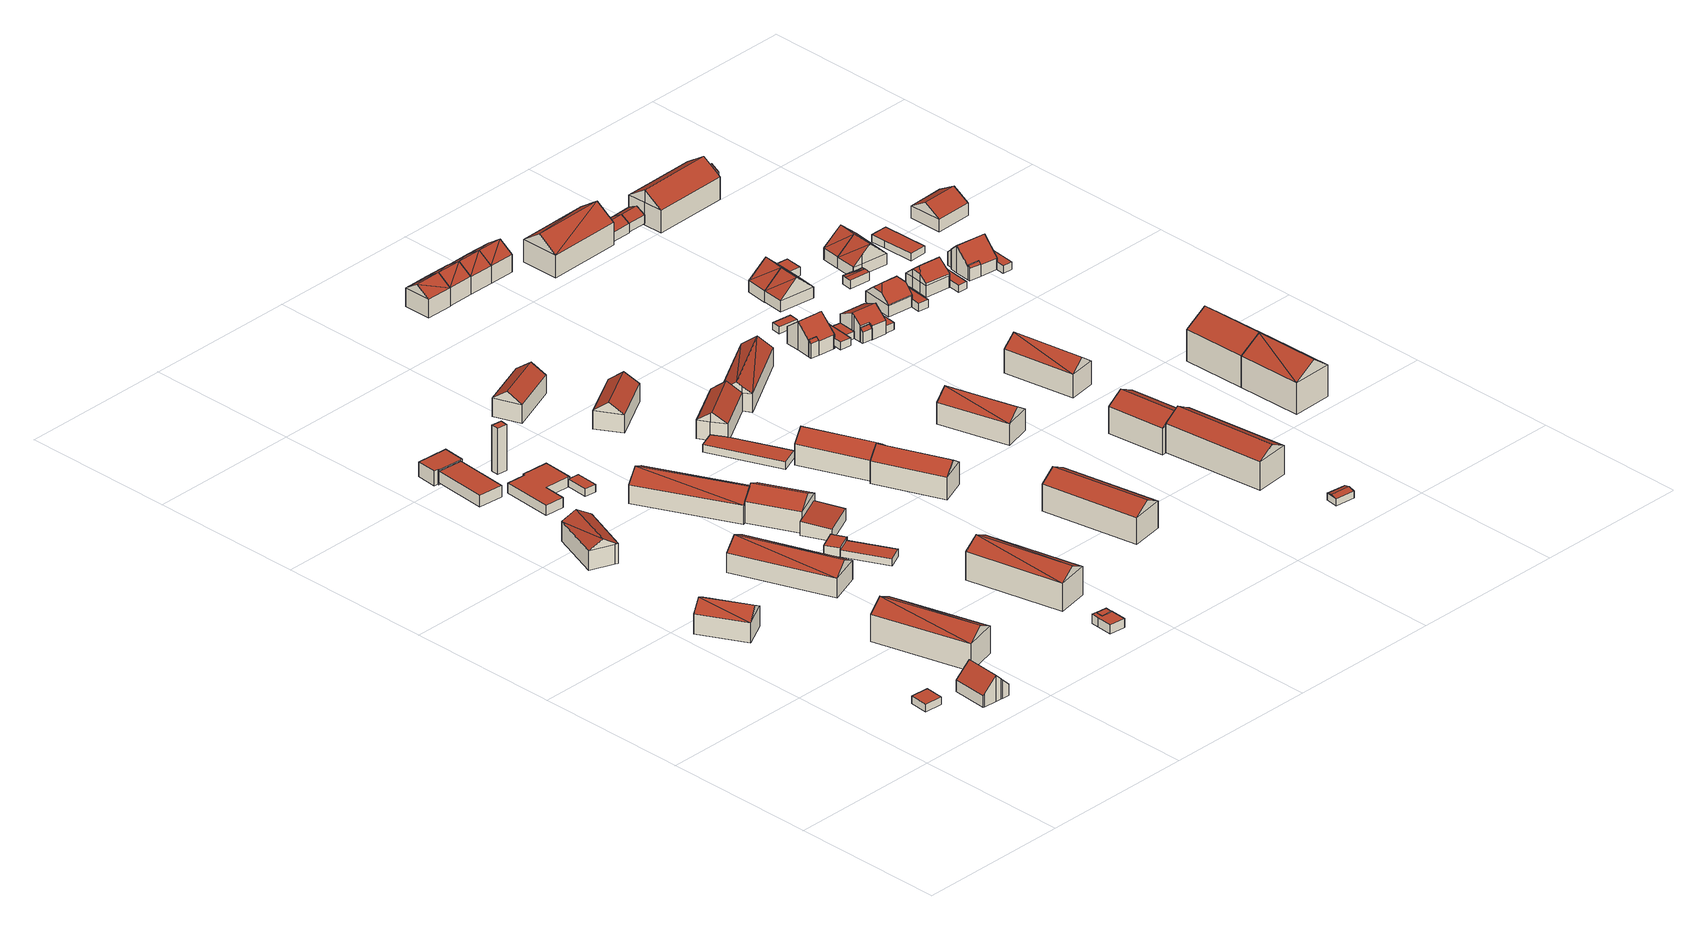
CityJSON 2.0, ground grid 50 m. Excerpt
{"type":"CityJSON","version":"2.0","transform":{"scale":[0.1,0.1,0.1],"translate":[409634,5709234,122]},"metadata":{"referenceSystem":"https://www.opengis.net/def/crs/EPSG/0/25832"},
"CityObjects":{
"building1":{"type":"Building","attributes":{"Gemeindeschluessel":"05978036","Geometrietyp2DReferenz":"3000","function":"31001_2460","roofType":"1000","measuredHeight":2.55},"geometry":[{"type":"MultiSurface","lod":"2","boundaries":[[[0,1,2,3]],[[1,4,5,2]],[[4,6,7,5]],[[6,0,3,7]],[[6,4,1,0]],[[3,2,5,7]]],"semantics":{"surfaces":[{"type":"WallSurface"},{"type":"RoofSurface"},{"type":"GroundSurface"}],"values":[0,0,0,0,1,2]}}]},
"building2":{"type":"Building","attributes":{"Gemeindeschluessel":"05978036","Geometrietyp2DReferenz":"3000","function":"31001_1000","roofType":"3100","measuredHeight":8.59},"geometry":[{"type":"MultiSurface","lod":"2","boundaries":[[[8,9,10,11]],[[9,12,13,10]],[[12,14,15,13]],[[14,16,17,15]],[[16,18,19,17]],[[18,20,21,19]],[[20,22,23,21]],[[22,24,25,23]],[[24,26,27,25]],[[26,8,11,27]],[[22,20,18,16,14]],[[14,12,9,8,26,24,22]],[[11,10,13,15,17,19,21,23,25,27]]],"semantics":{"surfaces":[{"type":"WallSurface"},{"type":"RoofSurface"},{"type":"GroundSurface"}],"values":[0,0,0,0,0,0,0,0,0,0,1,1,2]}}]},
"building3":{"type":"Building","attributes":{"Gemeindeschluessel":"05978036","Geometrietyp2DReferenz":"3000","function":"31001_1000","roofType":"3100","measuredHeight":9.54},"geometry":[{"type":"MultiSurface","lod":"2","boundaries":[[[28,29,30,31]],[[29,32,33,30]],[[32,34,35,33]],[[34,36,37,35]],[[36,28,31,37]],[[36,38,28]],[[36,39,38]],[[29,38,39]],[[39,40,32,29]],[[32,40,34]],[[34,40,39,36]],[[28,38,29]],[[31,30,33,35,37]]],"semantics":{"surfaces":[{"type":"WallSurface"},{"type":"RoofSurface"},{"type":"GroundSurface"}],"values":[0,0,0,0,0,1,1,1,1,0,0,0,2]}}]},
"building4":{"type":"Building","attributes":{"Gemeindeschluessel":"05978036","Geometrietyp2DReferenz":"3000","function":"31001_1000","roofType":"3100","measuredHeight":12.03},"geometry":[{"type":"MultiSurface","lod":"2","boundaries":[[[41,42,43,44]],[[42,45,46,43]],[[45,47,48,46]],[[47,41,44,48]],[[45,42,49]],[[41,47,50]],[[41,49,42]],[[49,41,50]],[[50,45,49]],[[45,50,47]],[[44,43,46,48]]],"semantics":{"surfaces":[{"type":"WallSurface"},{"type":"RoofSurface"},{"type":"GroundSurface"}],"values":[0,0,0,0,0,0,1,1,1,1,2]}}]},
"building5":{"type":"Building","attributes":{"Gemeindeschluessel":"05978036","Geometrietyp2DReferenz":"3000","function":"31001_1000","roofType":"5000","measuredHeight":9.29},"geometry":[{"type":"MultiSurface","lod":"2","boundaries":[[[51,52,53,54]],[[52,55,56,53]],[[55,57,58,56]],[[57,59,60,58]],[[59,51,54,60]],[[52,61,62,63,55]],[[62,61,51]],[[51,59,62]],[[57,63,62,59]],[[55,63,57]],[[51,61,52]],[[54,53,56,58,60]]],"semantics":{"surfaces":[{"type":"WallSurface"},{"type":"RoofSurface"},{"type":"GroundSurface"}],"values":[0,0,0,0,0,1,1,1,0,0,0,2]}}]},
"building6":{"type":"Building","attributes":{"Gemeindeschluessel":"05978036","Geometrietyp2DReferenz":"3000","function":"31001_1000","roofType":"3100","measuredHeight":9.44},"geometry":[{"type":"MultiSurface","lod":"2","boundaries":[[[64,65,66,67]],[[65,68,69,66]],[[68,70,71,69]],[[70,64,67,71]],[[68,65,72]],[[64,70,73]],[[64,72,65]],[[72,64,73]],[[73,68,72]],[[68,73,70]],[[67,66,69,71]]],"semantics":{"surfaces":[{"type":"WallSurface"},{"type":"RoofSurface"},{"type":"GroundSurface"}],"values":[0,0,0,0,0,0,1,1,1,1,2]}}]},
"building7":{"type":"Building","attributes":{"Gemeindeschluessel":"05978036","Geometrietyp2DReferenz":"3000","function":"31001_3040","roofType":"1000","measuredHeight":3.85},"geometry":[{"type":"MultiSurface","lod":"2","boundaries":[[[74,75,76,77]],[[75,78,79,76]],[[78,80,81,79]],[[80,74,77,81]],[[80,78,75,74]],[[77,76,79,81]]],"semantics":{"surfaces":[{"type":"WallSurface"},{"type":"RoofSurface"},{"type":"GroundSurface"}],"values":[0,0,0,0,1,2]}}]},
"building8":{"type":"Building","attributes":{"Gemeindeschluessel":"05978036","Geometrietyp2DReferenz":"3000","function":"31001_3040","roofType":"1000","measuredHeight":4.93},"geometry":[{"type":"MultiSurface","lod":"2","boundaries":[[[82,83,84,85]],[[83,86,87,84]],[[86,88,89,87]],[[88,90,91,89]],[[90,92,93,91]],[[92,94,95,93]],[[94,82,85,95]],[[94,92,90,88,86,83,82]],[[85,84,87,89,91,93,95]]],"semantics":{"surfaces":[{"type":"WallSurface"},{"type":"RoofSurface"},{"type":"GroundSurface"}],"values":[0,0,0,0,0,0,0,1,2]}}]},
"building9":{"type":"Building","attributes":{"Gemeindeschluessel":"05978036","Geometrietyp2DReferenz":"3000","function":"51009_1610","roofType":"1000","measuredHeight":2.99},"geometry":[{"type":"MultiSurface","lod":"2","boundaries":[[[96,97,98,99]],[[97,100,101,98]],[[100,102,103,101]],[[102,104,105,103]],[[104,106,107,105]],[[106,108,109,107]],[[108,96,99,109]],[[108,106,104,102,100,97,96]],[[99,98,101,103,105,107,109]]],"semantics":{"surfaces":[{"type":"WallSurface"},{"type":"RoofSurface"},{"type":"GroundSurface"}],"values":[0,0,0,0,0,0,0,1,2]}}]},
"building10":{"type":"Building","attributes":{"Gemeindeschluessel":"05978036","Geometrietyp2DReferenz":"3000","function":"31001_3044","roofType":"1000","measuredHeight":3.26},"geometry":[{"type":"MultiSurface","lod":"2","boundaries":[[[110,111,112,113]],[[111,114,115,112]],[[114,116,117,115]],[[116,118,119,117]],[[118,120,121,119]],[[120,122,123,121]],[[122,124,125,123]],[[124,126,127,125]],[[126,110,113,127]],[[126,124,122,120,118,116,114,111,110]],[[113,112,115,117,119,121,123,125,127]]],"semantics":{"surfaces":[{"type":"WallSurface"},{"type":"RoofSurface"},{"type":"GroundSurface"}],"values":[0,0,0,0,0,0,0,0,0,1,2]}}]},
"building11":{"type":"Building","attributes":{"Gemeindeschluessel":"05978036","Geometrietyp2DReferenz":"3000","function":"31001_9998","roofType":"1000","measuredHeight":2.81},"geometry":[{"type":"MultiSurface","lod":"2","boundaries":[[[128,129,130,131]],[[129,132,133,130]],[[132,134,135,133]],[[134,128,131,135]],[[134,132,129,128]],[[131,130,133,135]]],"semantics":{"surfaces":[{"type":"WallSurface"},{"type":"RoofSurface"},{"type":"GroundSurface"}],"values":[0,0,0,0,1,2]}}]},
"building12":{"type":"Building","attributes":{"Gemeindeschluessel":"05978036","Geometrietyp2DReferenz":"3000","function":"31001_3040","roofType":"1000","measuredHeight":15.27},"geometry":[{"type":"MultiSurface","lod":"2","boundaries":[[[136,137,138,139]],[[137,140,141,138]],[[140,142,143,141]],[[142,136,139,143]],[[142,140,137,136]],[[139,138,141,143]]],"semantics":{"surfaces":[{"type":"WallSurface"},{"type":"RoofSurface"},{"type":"GroundSurface"}],"values":[0,0,0,0,1,2]}}]},
"building13":{"type":"Building","attributes":{"Gemeindeschluessel":"05978036","Geometrietyp2DReferenz":"3000","function":"31001_2460","roofType":"1000","measuredHeight":2.5},"geometry":[{"type":"MultiSurface","lod":"2","boundaries":[[[144,145,146,147]],[[145,148,149,146]],[[148,150,151,149]],[[150,152,153,151]],[[152,144,147,153]],[[152,150,148,145,144]],[[147,146,149,151,153]]],"semantics":{"surfaces":[{"type":"WallSurface"},{"type":"RoofSurface"},{"type":"GroundSurface"}],"values":[0,0,0,0,0,1,2]}}]},
"building14":{"type":"Building","attributes":{"Gemeindeschluessel":"05978036","Geometrietyp2DReferenz":"3000","function":"31001_2460","roofType":"1000","measuredHeight":2.97},"geometry":[{"type":"MultiSurface","lod":"2","boundaries":[[[154,155,156,157]],[[155,158,159,156]],[[158,160,161,159]],[[160,162,163,161]],[[162,164,165,163]],[[164,154,157,165]],[[164,162,160,158,155,154]],[[157,156,159,161,163,165]]],"semantics":{"surfaces":[{"type":"WallSurface"},{"type":"RoofSurface"},{"type":"GroundSurface"}],"values":[0,0,0,0,0,0,1,2]}}]},
"building15":{"type":"Building","attributes":{"Gemeindeschluessel":"05978036","Geometrietyp2DReferenz":"3000","function":"31001_2460","roofType":"1000","measuredHeight":2.38},"geometry":[{"type":"MultiSurface","lod":"2","boundaries":[[[166,167,165,157]],[[167,168,169,165]],[[168,170,171,169]],[[170,166,157,171]],[[170,168,167,166]],[[157,165,169,171]]],"semantics":{"surfaces":[{"type":"WallSurface"},{"type":"RoofSurface"},{"type":"GroundSurface"}],"values":[0,0,0,0,1,2]}}]},
"building16":{"type":"Building","attributes":{"Gemeindeschluessel":"05978036","Geometrietyp2DReferenz":"3000","function":"31001_1000","roofType":"3100","measuredHeight":9.31},"geometry":[{"type":"MultiSurface","lod":"2","boundaries":[[[172,173,174,175]],[[173,176,177,174]],[[176,178,179,177]],[[178,172,175,179]],[[176,173,180]],[[172,178,181]],[[180,172,181]],[[172,180,173]],[[176,181,178]],[[181,176,180]],[[175,174,177,179]]],"semantics":{"surfaces":[{"type":"WallSurface"},{"type":"RoofSurface"},{"type":"GroundSurface"}],"values":[0,0,0,0,0,0,1,1,1,1,2]}}]},
"building17":{"type":"Building","attributes":{"Gemeindeschluessel":"05978036","Geometrietyp2DReferenz":"3000","function":"31001_1000","roofType":"3100","measuredHeight":12.19},"geometry":[{"type":"MultiSurface","lod":"2","boundaries":[[[182,183,184,185]],[[183,186,187,184]],[[186,188,189,187]],[[188,182,185,189]],[[186,183,190]],[[182,188,191]],[[182,190,183]],[[190,182,191]],[[191,186,190]],[[186,191,188]],[[185,184,187,189]]],"semantics":{"surfaces":[{"type":"WallSurface"},{"type":"RoofSurface"},{"type":"GroundSurface"}],"values":[0,0,0,0,0,0,1,1,1,1,2]}}]},
"building18":{"type":"Building","attributes":{"Gemeindeschluessel":"05978036","Geometrietyp2DReferenz":"3000","function":"31001_1100","roofType":"5000","measuredHeight":10.15},"geometry":[{"type":"MultiSurface","lod":"2","boundaries":[[[192,193,194,195]],[[193,196,197,194]],[[196,198,199,197]],[[198,192,195,199]],[[198,200,201,192]],[[200,196,193,201]],[[193,192,201]],[[198,196,200]],[[195,194,197,199]]],"semantics":{"surfaces":[{"type":"WallSurface"},{"type":"RoofSurface"},{"type":"GroundSurface"}],"values":[0,0,0,0,1,1,0,0,2]}}]},
"building19":{"type":"Building","attributes":{"Gemeindeschluessel":"05978036","Geometrietyp2DReferenz":"3000","function":"31001_1100","roofType":"2100","measuredHeight":4.76},"geometry":[{"type":"MultiSurface","lod":"2","boundaries":[[[202,203,204,205]],[[203,206,207,204]],[[206,208,209,207]],[[208,210,211,209]],[[210,202,205,211]],[[210,208,206,203,202]],[[205,204,207,209,211]]],"semantics":{"surfaces":[{"type":"WallSurface"},{"type":"RoofSurface"},{"type":"GroundSurface"}],"values":[0,0,0,0,0,1,2]}}]},
"building20":{"type":"Building","attributes":{"Gemeindeschluessel":"05978036","Geometrietyp2DReferenz":"3000","function":"31001_1000","roofType":"3100","measuredHeight":9.36},"geometry":[{"type":"MultiSurface","lod":"2","boundaries":[[[212,213,214,215]],[[213,216,217,214]],[[216,218,219,217]],[[218,212,215,219]],[[216,213,220]],[[212,218,221]],[[213,212,221,220]],[[218,216,220,221]],[[215,214,217,219]]],"semantics":{"surfaces":[{"type":"WallSurface"},{"type":"RoofSurface"},{"type":"GroundSurface"}],"values":[0,0,0,0,0,0,1,1,2]}}]},
"building21":{"type":"Building","attributes":{"Gemeindeschluessel":"05978036","Geometrietyp2DReferenz":"3000","function":"31001_2460","roofType":"1000","measuredHeight":2.48},"geometry":[{"type":"MultiSurface","lod":"2","boundaries":[[[222,223,224,225]],[[223,226,227,224]],[[226,228,229,227]],[[228,230,231,229]],[[230,222,225,231]],[[230,228,226,223,222]],[[225,224,227,229,231]]],"semantics":{"surfaces":[{"type":"WallSurface"},{"type":"RoofSurface"},{"type":"GroundSurface"}],"values":[0,0,0,0,0,1,2]}}]},
"building22":{"type":"Building","attributes":{"Gemeindeschluessel":"05978036","Geometrietyp2DReferenz":"3000","function":"31001_1000","roofType":"3100","measuredHeight":9.24},"geometry":[{"type":"MultiSurface","lod":"2","boundaries":[[[232,233,234,235]],[[233,236,237,234]],[[236,238,239,237]],[[238,232,235,239]],[[236,233,240]],[[232,238,241]],[[233,232,241,240]],[[238,236,240,241]],[[235,234,237,239]]],"semantics":{"surfaces":[{"type":"WallSurface"},{"type":"RoofSurface"},{"type":"GroundSurface"}],"values":[0,0,0,0,0,0,1,1,2]}}]},
"building23":{"type":"Building","attributes":{"Gemeindeschluessel":"05978036","Geometrietyp2DReferenz":"3000","function":"31001_1000","roofType":"3100","measuredHeight":10.17},"geometry":[{"type":"MultiSurface","lod":"2","boundaries":[[[242,243,244,245]],[[243,246,247,244]],[[246,248,249,247]],[[248,250,251,249]],[[250,242,245,251]],[[250,252,253,242]],[[243,253,252,254,246]],[[248,254,252,250]],[[246,254,248]],[[242,253,243]],[[245,244,247,249,251]]],"semantics":{"surfaces":[{"type":"WallSurface"},{"type":"RoofSurface"},{"type":"GroundSurface"}],"values":[0,0,0,0,0,1,1,0,0,0,2]}}]},
"building24":{"type":"Building","attributes":{"Gemeindeschluessel":"05978036","Geometrietyp2DReferenz":"3000","function":"31001_1000","roofType":"3100","measuredHeight":10.75},"geometry":[{"type":"MultiSurface","lod":"2","boundaries":[[[255,256,257,258]],[[256,259,260,257]],[[259,261,262,260]],[[261,263,264,262]],[[263,255,258,264]],[[263,265,266,255]],[[256,266,265,267,259]],[[261,267,265,263]],[[259,267,261]],[[255,266,256]],[[258,257,260,262,264]]],"semantics":{"surfaces":[{"type":"WallSurface"},{"type":"RoofSurface"},{"type":"GroundSurface"}],"values":[0,0,0,0,0,1,1,0,0,0,2]}}]},
"building25":{"type":"Building","attributes":{"Gemeindeschluessel":"05978036","Geometrietyp2DReferenz":"3000","function":"31001_1000","roofType":"3100","measuredHeight":9.4},"geometry":[{"type":"MultiSurface","lod":"2","boundaries":[[[268,269,270,271]],[[269,272,273,270]],[[272,274,275,273]],[[274,276,277,275]],[[276,278,279,277]],[[278,268,271,279]],[[268,278,280,281,282,283]],[[274,272,282,281]],[[269,283,282,272]],[[268,283,269]],[[276,280,278]],[[274,281,280,276]],[[271,270,273,275,277,279]]],"semantics":{"surfaces":[{"type":"WallSurface"},{"type":"RoofSurface"},{"type":"GroundSurface"}],"values":[0,0,0,0,0,0,1,1,0,0,0,0,2]}}]},
"building26":{"type":"Building","attributes":{"Gemeindeschluessel":"05978036","Geometrietyp2DReferenz":"3000","function":"31001_1000","roofType":"3100","measuredHeight":11.98},"geometry":[{"type":"MultiSurface","lod":"2","boundaries":[[[284,285,286,287]],[[285,288,289,286]],[[288,290,291,289]],[[290,284,287,291]],[[288,285,292]],[[284,290,293]],[[285,284,293,292]],[[290,288,292,293]],[[287,286,289,291]]],"semantics":{"surfaces":[{"type":"WallSurface"},{"type":"RoofSurface"},{"type":"GroundSurface"}],"values":[0,0,0,0,0,0,1,1,2]}}]},
"building27":{"type":"Building","attributes":{"Gemeindeschluessel":"05978036","Geometrietyp2DReferenz":"3000","function":"31001_1000","roofType":"3100","measuredHeight":9.22},"geometry":[{"type":"MultiSurface","lod":"2","boundaries":[[[294,295,296,297]],[[295,298,299,296]],[[298,300,301,299]],[[300,294,297,301]],[[298,295,302]],[[294,300,303]],[[294,302,295]],[[302,294,303]],[[303,298,302]],[[298,303,300]],[[297,296,299,301]]],"semantics":{"surfaces":[{"type":"WallSurface"},{"type":"RoofSurface"},{"type":"GroundSurface"}],"values":[0,0,0,0,0,0,1,1,1,1,2]}}]},
"building28":{"type":"Building","attributes":{"Gemeindeschluessel":"05978036","Geometrietyp2DReferenz":"3000","function":"31001_1000","roofType":"3100","measuredHeight":9.3},"geometry":[{"type":"MultiSurface","lod":"2","boundaries":[[[304,305,306,307]],[[305,308,309,306]],[[308,272,310,309]],[[272,269,311,310]],[[269,304,307,311]],[[312,304,313]],[[313,304,269]],[[308,305,312]],[[312,313,314,308]],[[308,314,272]],[[272,314,313,269]],[[304,312,305]],[[307,306,309,310,311]]],"semantics":{"surfaces":[{"type":"WallSurface"},{"type":"RoofSurface"},{"type":"GroundSurface"}],"values":[0,0,0,0,0,1,1,1,1,0,0,0,2]}}]},
"building29":{"type":"Building","attributes":{"Gemeindeschluessel":"05978036","Geometrietyp2DReferenz":"3000","function":"31001_1000","roofType":"3100","measuredHeight":8.94},"geometry":[{"type":"MultiSurface","lod":"2","boundaries":[[[295,315,316,317]],[[315,318,319,316]],[[318,298,320,319]],[[298,295,317,320]],[[318,315,321]],[[295,298,302]],[[315,302,321]],[[302,315,295]],[[321,298,318]],[[298,321,302]],[[317,316,319,320]]],"semantics":{"surfaces":[{"type":"WallSurface"},{"type":"RoofSurface"},{"type":"GroundSurface"}],"values":[0,0,0,0,0,0,1,1,1,1,2]}}]},
"building30":{"type":"Building","attributes":{"Gemeindeschluessel":"05978036","Geometrietyp2DReferenz":"3000","function":"31001_1000","roofType":"3100","measuredHeight":10.33},"geometry":[{"type":"MultiSurface","lod":"2","boundaries":[[[322,323,324,325]],[[323,326,327,324]],[[326,328,329,327]],[[328,322,325,329]],[[326,323,330]],[[322,328,331]],[[330,322,331]],[[322,330,323]],[[326,331,328]],[[331,326,330]],[[325,324,327,329]]],"semantics":{"surfaces":[{"type":"WallSurface"},{"type":"RoofSurface"},{"type":"GroundSurface"}],"values":[0,0,0,0,0,0,1,1,1,1,2]}}]},
"building31":{"type":"Building","attributes":{"Gemeindeschluessel":"05978036","Geometrietyp2DReferenz":"3000","function":"31001_1000","roofType":"3100","measuredHeight":8.95},"geometry":[{"type":"MultiSurface","lod":"2","boundaries":[[[332,333,334,316]],[[333,335,336,334]],[[335,337,319,336]],[[337,332,316,319]],[[335,333,338]],[[332,337,321]],[[333,321,338]],[[321,333,332]],[[338,337,335]],[[337,338,321]],[[316,334,336,319]]],"semantics":{"surfaces":[{"type":"WallSurface"},{"type":"RoofSurface"},{"type":"GroundSurface"}],"values":[0,0,0,0,0,0,1,1,1,1,2]}}]},
"building32":{"type":"Building","attributes":{"Gemeindeschluessel":"05978036","Geometrietyp2DReferenz":"3000","function":"31001_2460","roofType":"3100","measuredHeight":2.88},"geometry":[{"type":"MultiSurface","lod":"2","boundaries":[[[339,340,341,342]],[[340,343,344,341]],[[343,345,346,344]],[[345,339,342,346]],[[343,340,347]],[[339,345,348]],[[340,339,348,347]],[[345,343,347,348]],[[342,341,344,346]]],"semantics":{"surfaces":[{"type":"WallSurface"},{"type":"RoofSurface"},{"type":"GroundSurface"}],"values":[0,0,0,0,0,0,1,1,2]}}]},
"building33":{"type":"Building","attributes":{"Gemeindeschluessel":"05978036","Geometrietyp2DReferenz":"3000","function":"51009_1610","roofType":"2100","measuredHeight":5.87},"geometry":[{"type":"MultiSurface","lod":"2","boundaries":[[[349,350,351,352]],[[350,353,354,351]],[[353,355,356,354]],[[355,349,352,356]],[[355,353,350,349]],[[352,351,354,356]]],"semantics":{"surfaces":[{"type":"WallSurface"},{"type":"RoofSurface"},{"type":"GroundSurface"}],"values":[0,0,0,0,1,2]}}]},
"building34":{"type":"Building","attributes":{"Gemeindeschluessel":"05978036","Geometrietyp2DReferenz":"3000","function":"31001_1100","roofType":"3100","measuredHeight":12.52},"geometry":[{"type":"MultiSurface","lod":"2","boundaries":[[[357,358,359,360]],[[358,361,362,359]],[[361,363,364,362]],[[363,365,366,364]],[[365,357,360,366]],[[357,365,367,368,369]],[[361,358,369,368]],[[363,367,365]],[[361,368,367,363]],[[357,369,358]],[[360,359,362,364,366]]],"semantics":{"surfaces":[{"type":"WallSurface"},{"type":"RoofSurface"},{"type":"GroundSurface"}],"values":[0,0,0,0,0,1,1,0,0,0,2]}}]},
"building35":{"type":"Building","attributes":{"Gemeindeschluessel":"05978036","Geometrietyp2DReferenz":"3000","function":"31001_1000","roofType":"3100","measuredHeight":8.95},"geometry":[{"type":"MultiSurface","lod":"2","boundaries":[[[333,370,371,334]],[[370,372,373,371]],[[372,335,336,373]],[[335,333,334,336]],[[372,370,374]],[[333,335,338]],[[370,338,374]],[[338,370,333]],[[374,335,372]],[[335,374,338]],[[334,371,373,336]]],"semantics":{"surfaces":[{"type":"WallSurface"},{"type":"RoofSurface"},{"type":"GroundSurface"}],"values":[0,0,0,0,0,0,1,1,1,1,2]}}]},
"building36":{"type":"Building","attributes":{"Gemeindeschluessel":"05978036","Geometrietyp2DReferenz":"3000","function":"31001_1100","roofType":"3100","measuredHeight":11.91},"geometry":[{"type":"MultiSurface","lod":"2","boundaries":[[[375,376,377,378]],[[376,379,380,377]],[[379,381,382,380]],[[381,375,378,382]],[[379,376,383]],[[375,381,384]],[[376,375,384,383]],[[381,379,383,384]],[[378,377,380,382]]],"semantics":{"surfaces":[{"type":"WallSurface"},{"type":"RoofSurface"},{"type":"GroundSurface"}],"values":[0,0,0,0,0,0,1,1,2]}}]},
"building37":{"type":"Building","attributes":{"Gemeindeschluessel":"05978036","Geometrietyp2DReferenz":"3000","function":"31001_1000","roofType":"3100","measuredHeight":9.55},"geometry":[{"type":"MultiSurface","lod":"2","boundaries":[[[385,386,354,356]],[[386,387,351,354]],[[387,388,389,351]],[[388,390,391,389]],[[390,392,393,391]],[[392,394,395,393]],[[394,396,397,395]],[[396,398,399,397]],[[398,400,401,399]],[[400,385,356,401]],[[396,394,392,390,388]],[[388,387,386,385,400,398,396]],[[356,354,351,389,391,393,395,397,399,401]]],"semantics":{"surfaces":[{"type":"WallSurface"},{"type":"RoofSurface"},{"type":"GroundSurface"}],"values":[0,0,0,0,0,0,0,0,0,0,1,1,2]}}]},
"building38":{"type":"Building","attributes":{"Gemeindeschluessel":"05978036","Geometrietyp2DReferenz":"3000","function":"31001_2460","roofType":"1000","measuredHeight":2.21},"geometry":[{"type":"MultiSurface","lod":"2","boundaries":[[[402,403,404,405]],[[403,406,407,404]],[[406,408,409,407]],[[408,402,405,409]],[[408,406,403,402]],[[405,404,407,409]]],"semantics":{"surfaces":[{"type":"WallSurface"},{"type":"RoofSurface"},{"type":"GroundSurface"}],"values":[0,0,0,0,1,2]}}]},
"building39":{"type":"Building","attributes":{"Gemeindeschluessel":"05978036","Geometrietyp2DReferenz":"3000","function":"31001_2460","roofType":"1000","measuredHeight":2.67},"geometry":[{"type":"MultiSurface","lod":"2","boundaries":[[[410,411,412,413]],[[411,414,415,412]],[[414,416,417,415]],[[416,418,419,417]],[[418,420,421,419]],[[420,422,423,421]],[[422,424,425,423]],[[424,426,427,425]],[[426,410,413,427]],[[426,424,422,420,418,416,414,411,410]],[[413,412,415,417,419,421,423,425,427]]],"semantics":{"surfaces":[{"type":"WallSurface"},{"type":"RoofSurface"},{"type":"GroundSurface"}],"values":[0,0,0,0,0,0,0,0,0,1,2]}}]},
"building40":{"type":"Building","attributes":{"Gemeindeschluessel":"05978036","Geometrietyp2DReferenz":"3000","function":"31001_2460","roofType":"1000","measuredHeight":2.38},"geometry":[{"type":"MultiSurface","lod":"2","boundaries":[[[428,429,430,431]],[[429,432,433,430]],[[432,434,435,433]],[[434,428,431,435]],[[434,432,429,428]],[[431,430,433,435]]],"semantics":{"surfaces":[{"type":"WallSurface"},{"type":"RoofSurface"},{"type":"GroundSurface"}],"values":[0,0,0,0,1,2]}}]},
"building41":{"type":"Building","attributes":{"Gemeindeschluessel":"05978036","Geometrietyp2DReferenz":"3000","function":"51009_1610","roofType":"2100","measuredHeight":4.7},"geometry":[{"type":"MultiSurface","lod":"2","boundaries":[[[436,437,438,439]],[[437,440,441,438]],[[440,442,443,441]],[[442,436,439,443]],[[442,440,437,436]],[[439,438,441,443]]],"semantics":{"surfaces":[{"type":"WallSurface"},{"type":"RoofSurface"},{"type":"GroundSurface"}],"values":[0,0,0,0,1,2]}}]},
"building42":{"type":"Building","attributes":{"Gemeindeschluessel":"05978036","Geometrietyp2DReferenz":"3000","function":"31001_1000","roofType":"3100","measuredHeight":7.89},"geometry":[{"type":"MultiSurface","lod":"2","boundaries":[[[444,445,446,447]],[[445,448,449,446]],[[448,450,451,449]],[[450,452,453,451]],[[452,454,455,453]],[[454,456,457,455]],[[456,458,459,457]],[[458,460,461,459]],[[460,462,463,461]],[[462,444,447,463]],[[458,456,454,452,450]],[[450,448,445,444,462,460,458]],[[447,446,449,451,453,455,457,459,461,463]]],"semantics":{"surfaces":[{"type":"WallSurface"},{"type":"RoofSurface"},{"type":"GroundSurface"}],"values":[0,0,0,0,0,0,0,0,0,0,1,1,2]}}]},
"building43":{"type":"Building","attributes":{"Gemeindeschluessel":"05978036","Geometrietyp2DReferenz":"3000","function":"31001_1000","roofType":"3100","measuredHeight":11.88},"geometry":[{"type":"MultiSurface","lod":"2","boundaries":[[[464,465,466,467]],[[465,468,469,466]],[[468,470,471,469]],[[470,464,467,471]],[[468,465,472]],[[464,470,473]],[[473,465,464]],[[465,473,472]],[[470,472,473]],[[472,470,468]],[[467,466,469,471]]],"semantics":{"surfaces":[{"type":"WallSurface"},{"type":"RoofSurface"},{"type":"GroundSurface"}],"values":[0,0,0,0,0,0,1,1,1,1,2]}}]},
"building44":{"type":"Building","attributes":{"Gemeindeschluessel":"05978036","Geometrietyp2DReferenz":"3000","function":"31001_1000","roofType":"3100","measuredHeight":11.06},"geometry":[{"type":"MultiSurface","lod":"2","boundaries":[[[474,475,476,477]],[[475,478,479,476]],[[478,480,481,479]],[[480,474,477,481]],[[478,475,482]],[[474,480,483]],[[474,482,475]],[[482,474,483]],[[483,478,482]],[[478,483,480]],[[477,476,479,481]]],"semantics":{"surfaces":[{"type":"WallSurface"},{"type":"RoofSurface"},{"type":"GroundSurface"}],"values":[0,0,0,0,0,0,1,1,1,1,2]}}]},
"building45":{"type":"Building","attributes":{"Gemeindeschluessel":"05978036","Geometrietyp2DReferenz":"3000","function":"31001_2460","roofType":"1000","measuredHeight":2.42},"geometry":[{"type":"MultiSurface","lod":"2","boundaries":[[[484,485,486,487]],[[485,488,489,486]],[[488,490,491,489]],[[490,484,487,491]],[[490,488,485,484]],[[487,486,489,491]]],"semantics":{"surfaces":[{"type":"WallSurface"},{"type":"RoofSurface"},{"type":"GroundSurface"}],"values":[0,0,0,0,1,2]}}]},
"building46":{"type":"Building","attributes":{"Gemeindeschluessel":"05978036","Geometrietyp2DReferenz":"3000","function":"31001_1000","roofType":"3100","measuredHeight":9.03},"geometry":[{"type":"MultiSurface","lod":"2","boundaries":[[[492,493,494,495]],[[493,496,497,494]],[[496,498,499,497]],[[498,492,495,499]],[[496,493,500]],[[492,498,501]],[[501,493,492]],[[493,501,500]],[[498,500,501]],[[500,498,496]],[[495,494,497,499]]],"semantics":{"surfaces":[{"type":"WallSurface"},{"type":"RoofSurface"},{"type":"GroundSurface"}],"values":[0,0,0,0,0,0,1,1,1,1,2]}}]},
"building47":{"type":"Building","attributes":{"Gemeindeschluessel":"05978036","Geometrietyp2DReferenz":"3000","function":"31001_1000","roofType":"3100","measuredHeight":9.11},"geometry":[{"type":"MultiSurface","lod":"2","boundaries":[[[498,502,503,504]],[[502,505,506,503]],[[505,492,507,506]],[[492,498,504,507]],[[505,502,508]],[[498,492,501]],[[502,501,508]],[[501,502,498]],[[508,492,505]],[[492,508,501]],[[504,503,506,507]]],"semantics":{"surfaces":[{"type":"WallSurface"},{"type":"RoofSurface"},{"type":"GroundSurface"}],"values":[0,0,0,0,0,0,1,1,1,1,2]}}]},
"building48":{"type":"Building","attributes":{"Gemeindeschluessel":"05978036","Geometrietyp2DReferenz":"3000","function":"31001_1000","roofType":"5000","measuredHeight":8.23},"geometry":[{"type":"MultiSurface","lod":"2","boundaries":[[[509,510,511,512]],[[510,513,514,511]],[[513,515,516,514]],[[515,517,518,516]],[[517,519,520,518]],[[519,521,522,520]],[[521,523,524,522]],[[523,509,512,524]],[[525,526,527,528]],[[529,530,531]],[[513,510,529,531,528,527]],[[532,525,528,531,530,533,534]],[[521,532,534,523]],[[523,534,533,509]],[[509,533,530,529,510]],[[513,527,515]],[[515,527,526,517]],[[517,526,525,519]],[[519,525,532,521]],[[512,511,514,516,518,520,522,524]]],"semantics":{"surfaces":[{"type":"WallSurface"},{"type":"RoofSurface"},{"type":"GroundSurface"}],"values":[0,0,0,0,0,0,0,0,1,1,1,1,0,0,0,0,0,0,0,2]}}]},
"building49":{"type":"Building","attributes":{"Gemeindeschluessel":"05978036","Geometrietyp2DReferenz":"3000","function":"31001_2460","roofType":"3100","measuredHeight":4.78},"geometry":[{"type":"MultiSurface","lod":"2","boundaries":[[[535,536,537,538]],[[536,539,540,537]],[[539,541,542,540]],[[541,535,538,542]],[[539,536,543]],[[535,541,544]],[[536,535,544,543]],[[541,539,543,544]],[[538,537,540,542]]],"semantics":{"surfaces":[{"type":"WallSurface"},{"type":"RoofSurface"},{"type":"GroundSurface"}],"values":[0,0,0,0,0,0,1,1,2]}}]},
"building50":{"type":"Building","attributes":{"Gemeindeschluessel":"05978036","Geometrietyp2DReferenz":"3000","function":"31001_2460","roofType":"1000","measuredHeight":2.72},"geometry":[{"type":"MultiSurface","lod":"2","boundaries":[[[545,546,547,548]],[[546,549,550,547]],[[549,551,552,550]],[[551,545,548,552]],[[551,549,546,545]],[[548,547,550,552]]],"semantics":{"surfaces":[{"type":"WallSurface"},{"type":"RoofSurface"},{"type":"GroundSurface"}],"values":[0,0,0,0,1,2]}}]},
"building51":{"type":"Building","attributes":{"Gemeindeschluessel":"05978036","Geometrietyp2DReferenz":"3000","function":"31001_2460","roofType":"1000","measuredHeight":2.68},"geometry":[{"type":"MultiSurface","lod":"2","boundaries":[[[553,554,524,555]],[[554,556,522,524]],[[556,557,518,522]],[[557,558,559,518]],[[558,560,561,559]],[[560,553,555,561]],[[560,558,557,556,554,553]],[[555,524,522,518,559,561]]],"semantics":{"surfaces":[{"type":"WallSurface"},{"type":"RoofSurface"},{"type":"GroundSurface"}],"values":[0,0,0,0,0,0,1,2]}}]},
"building52":{"type":"Building","attributes":{"Gemeindeschluessel":"05978036","Geometrietyp2DReferenz":"3000","function":"31001_2460","roofType":"5000","measuredHeight":3.03},"geometry":[{"type":"MultiSurface","lod":"2","boundaries":[[[562,563,564,565]],[[563,566,567,564]],[[566,568,569,567]],[[568,570,571,569]],[[570,572,573,571]],[[572,562,565,573]],[[572,574,575,562]],[[566,563,568]],[[568,574,570]],[[563,574,568]],[[574,563,575]],[[563,562,575]],[[572,570,574]],[[565,564,567,569,571,573]]],"semantics":{"surfaces":[{"type":"WallSurface"},{"type":"RoofSurface"},{"type":"GroundSurface"}],"values":[0,0,0,0,0,0,1,1,1,1,1,0,0,2]}}]},
"building53":{"type":"Building","attributes":{"Gemeindeschluessel":"05978036","Geometrietyp2DReferenz":"3000","function":"31001_2460","roofType":"3100","measuredHeight":4.47},"geometry":[{"type":"MultiSurface","lod":"2","boundaries":[[[536,576,577,578]],[[576,579,580,577]],[[579,539,581,580]],[[539,536,578,581]],[[579,576,582]],[[536,539,543]],[[576,536,543,582]],[[539,579,582,543]],[[578,577,580,581]]],"semantics":{"surfaces":[{"type":"WallSurface"},{"type":"RoofSurface"},{"type":"GroundSurface"}],"values":[0,0,0,0,0,0,1,1,2]}}]},
"building54":{"type":"Building","attributes":{"Gemeindeschluessel":"05978036","Geometrietyp2DReferenz":"3000","function":"31001_1000","roofType":"3100","measuredHeight":14.85},"geometry":[{"type":"MultiSurface","lod":"2","boundaries":[[[583,584,585,586]],[[584,587,588,585]],[[587,589,590,588]],[[589,583,586,590]],[[587,584,591]],[[583,589,592]],[[583,591,584]],[[591,583,592]],[[592,587,591]],[[587,592,589]],[[586,585,588,590]]],"semantics":{"surfaces":[{"type":"WallSurface"},{"type":"RoofSurface"},{"type":"GroundSurface"}],"values":[0,0,0,0,0,0,1,1,1,1,2]}}]},
"building55":{"type":"Building","attributes":{"Gemeindeschluessel":"05978036","Geometrietyp2DReferenz":"3000","function":"31001_1000","roofType":"5000","measuredHeight":7.73},"geometry":[{"type":"MultiSurface","lod":"2","boundaries":[[[593,594,595,596]],[[594,597,598,595]],[[597,599,600,598]],[[599,601,602,600]],[[601,603,604,602]],[[603,605,606,604]],[[605,607,608,606]],[[607,593,596,608]],[[609,610,611]],[[612,613,609,611,614,615]],[[616,601,599,610,609,613]],[[601,616,603]],[[603,616,613,612,605]],[[607,615,614,593]],[[605,612,615,607]],[[593,614,611,594]],[[594,611,610,597]],[[597,610,599]],[[596,595,598,600,602,604,606,608]]],"semantics":{"surfaces":[{"type":"WallSurface"},{"type":"RoofSurface"},{"type":"GroundSurface"}],"values":[0,0,0,0,0,0,0,0,1,1,1,0,0,0,0,0,0,0,2]}}]},
"building56":{"type":"Building","attributes":{"Gemeindeschluessel":"05978036","Geometrietyp2DReferenz":"3000","function":"31001_1000","roofType":"3100","measuredHeight":9.19},"geometry":[{"type":"MultiSurface","lod":"2","boundaries":[[[617,618,619,620]],[[618,621,622,619]],[[621,623,624,622]],[[623,625,626,624]],[[625,627,628,626]],[[627,629,630,628]],[[629,617,620,630]],[[617,629,631,632]],[[632,633,617]],[[633,632,625]],[[625,623,621,634,633]],[[617,633,634,618]],[[618,634,621]],[[627,631,629]],[[625,632,631,627]],[[620,619,622,624,626,628,630]]],"semantics":{"surfaces":[{"type":"WallSurface"},{"type":"RoofSurface"},{"type":"GroundSurface"}],"values":[0,0,0,0,0,0,0,1,1,1,1,0,0,0,0,2]}}]},
"building57":{"type":"Building","attributes":{"Gemeindeschluessel":"05978036","Geometrietyp2DReferenz":"3000","function":"31001_1000","roofType":"3100","measuredHeight":14.78},"geometry":[{"type":"MultiSurface","lod":"2","boundaries":[[[589,635,636,637]],[[635,638,639,636]],[[638,583,640,639]],[[583,589,637,640]],[[638,635,641]],[[589,583,642]],[[635,589,642,641]],[[583,638,641,642]],[[637,636,639,640]]],"semantics":{"surfaces":[{"type":"WallSurface"},{"type":"RoofSurface"},{"type":"GroundSurface"}],"values":[0,0,0,0,0,0,1,1,2]}}]},
"building58":{"type":"Building","attributes":{"Gemeindeschluessel":"05978036","Geometrietyp2DReferenz":"3000","function":"31001_1000","roofType":"5000","measuredHeight":9.09},"geometry":[{"type":"MultiSurface","lod":"2","boundaries":[[[643,644,645,646]],[[644,647,630,645]],[[647,648,628,630]],[[648,649,626,628]],[[649,643,646,626]],[[644,650,632,631,647]],[[632,650,643]],[[643,649,632]],[[648,631,632,649]],[[647,631,648]],[[643,650,644]],[[646,645,630,628,626]]],"semantics":{"surfaces":[{"type":"WallSurface"},{"type":"RoofSurface"},{"type":"GroundSurface"}],"values":[0,0,0,0,0,1,1,1,0,0,0,2]}}]},
"building59":{"type":"Building","attributes":{"Gemeindeschluessel":"05978036","Geometrietyp2DReferenz":"3000","function":"31001_2460","roofType":"1000","measuredHeight":2.31},"geometry":[{"type":"MultiSurface","lod":"2","boundaries":[[[651,652,653,654]],[[652,655,656,653]],[[655,657,658,656]],[[657,659,660,658]],[[659,661,662,660]],[[661,651,654,662]],[[661,659,657,655,652,651]],[[654,653,656,658,660,662]]],"semantics":{"surfaces":[{"type":"WallSurface"},{"type":"RoofSurface"},{"type":"GroundSurface"}],"values":[0,0,0,0,0,0,1,2]}}]},
"building60":{"type":"Building","attributes":{"Gemeindeschluessel":"05978036","Geometrietyp2DReferenz":"3000","function":"31001_1000","roofType":"3100","measuredHeight":11.74},"geometry":[{"type":"MultiSurface","lod":"2","boundaries":[[[663,664,665,666]],[[664,667,668,665]],[[667,669,670,668]],[[669,671,672,670]],[[671,673,674,672]],[[673,663,666,674]],[[663,673,675,676,677,678]],[[669,667,677,676]],[[664,678,677,667]],[[663,678,664]],[[671,675,673]],[[669,676,675,671]],[[666,665,668,670,672,674]]],"semantics":{"surfaces":[{"type":"WallSurface"},{"type":"RoofSurface"},{"type":"GroundSurface"}],"values":[0,0,0,0,0,0,1,1,0,0,0,0,2]}}]},
"building61":{"type":"Building","attributes":{"Gemeindeschluessel":"05978036","Geometrietyp2DReferenz":"3000","function":"51009_1610","roofType":"2100","measuredHeight":4.87},"geometry":[{"type":"MultiSurface","lod":"2","boundaries":[[[679,680,681,682]],[[680,683,684,681]],[[683,685,686,684]],[[685,679,682,686]],[[685,683,680,679]],[[682,681,684,686]]],"semantics":{"surfaces":[{"type":"WallSurface"},{"type":"RoofSurface"},{"type":"GroundSurface"}],"values":[0,0,0,0,1,2]}}]},
"building62":{"type":"Building","attributes":{"Gemeindeschluessel":"05978036","Geometrietyp2DReferenz":"3000","function":"31001_1000","roofType":"3100","measuredHeight":9.04},"geometry":[{"type":"MultiSurface","lod":"2","boundaries":[[[687,688,682,681]],[[688,689,686,682]],[[689,690,691,686]],[[690,692,693,691]],[[692,694,695,693]],[[694,696,697,695]],[[696,698,699,697]],[[698,700,701,699]],[[700,702,703,701]],[[702,704,705,703]],[[704,706,707,705]],[[706,708,709,707]],[[708,710,711,709]],[[710,712,713,711]],[[712,714,715,713]],[[714,687,681,715]],[[710,708,706,704,702,700,698,696,694,692,690]],[[690,689,688,687,714,712,710]],[[681,682,686,691,693,695,697,699,701,703,705,707,709,711,713,715]]],"semantics":{"surfaces":[{"type":"WallSurface"},{"type":"RoofSurface"},{"type":"GroundSurface"}],"values":[0,0,0,0,0,0,0,0,0,0,0,0,0,0,0,0,1,1,2]}}]},
"building63":{"type":"Building","attributes":{"Gemeindeschluessel":"05978036","Geometrietyp2DReferenz":"3000","function":"31001_2460","roofType":"1000","measuredHeight":2.38},"geometry":[{"type":"MultiSurface","lod":"2","boundaries":[[[716,717,718,719]],[[717,720,721,718]],[[720,722,723,721]],[[722,724,725,723]],[[724,716,719,725]],[[724,722,720,717,716]],[[719,718,721,723,725]]],"semantics":{"surfaces":[{"type":"WallSurface"},{"type":"RoofSurface"},{"type":"GroundSurface"}],"values":[0,0,0,0,0,1,2]}}]},
"building64":{"type":"Building","attributes":{"Gemeindeschluessel":"05978036","Geometrietyp2DReferenz":"3000","function":"31001_2460","roofType":"1000","measuredHeight":2.62},"geometry":[{"type":"MultiSurface","lod":"2","boundaries":[[[726,727,715,728]],[[727,729,713,715]],[[729,730,709,713]],[[730,731,732,709]],[[731,733,734,732]],[[733,726,728,734]],[[733,731,730,729,727,726]],[[728,715,713,709,732,734]]],"semantics":{"surfaces":[{"type":"WallSurface"},{"type":"RoofSurface"},{"type":"GroundSurface"}],"values":[0,0,0,0,0,0,1,2]}}]},
"building65":{"type":"Building","attributes":{"Gemeindeschluessel":"05978036","Geometrietyp2DReferenz":"3000","function":"31001_2460","roofType":"3100","measuredHeight":4.35},"geometry":[{"type":"MultiSurface","lod":"2","boundaries":[[[735,736,737,738]],[[736,739,740,737]],[[739,741,742,740]],[[741,735,738,742]],[[739,736,743]],[[735,741,744]],[[736,735,744,743]],[[741,739,743,744]],[[738,737,740,742]]],"semantics":{"surfaces":[{"type":"WallSurface"},{"type":"RoofSurface"},{"type":"GroundSurface"}],"values":[0,0,0,0,0,0,1,1,2]}}]},
"building66":{"type":"Building","attributes":{"Gemeindeschluessel":"05978036","Geometrietyp2DReferenz":"3000","function":"31001_1000","roofType":"3100","measuredHeight":7.36},"geometry":[{"type":"MultiSurface","lod":"2","boundaries":[[[745,746,747,748]],[[746,749,750,747]],[[749,751,752,750]],[[751,745,748,752]],[[749,746,753]],[[745,751,754]],[[746,745,754,753]],[[751,749,753,754]],[[748,747,750,752]]],"semantics":{"surfaces":[{"type":"WallSurface"},{"type":"RoofSurface"},{"type":"GroundSurface"}],"values":[0,0,0,0,0,0,1,1,2]}}]}
},
"vertices":[
[116,171,108],[175,166,108],[175,166,82],[116,171,82],[170,107,108],[170,107,82],[111,111,108],[111,111,82],
[332,0,124],[310,2,146],[310,2,86],[332,0,86],[303,2,153],[303,2,86],[285,4,172],[285,4,86],[242,7,129],[242,7,86],[237,8,124],[237,8,86],[246,122,124],[246,122,86],[294,118,172],[294,118,86],[341,115,124],[341,115,86],[334,25,124],[334,25,86],
[167,812,105],[85,769,105],[85,769,38],[167,812,38],[9,917,105],[9,917,38],[17,921,105],[17,921,38],[91,960,105],[91,960,38],[126,791,134],[50,938,134],[17,921,110],
[411,542,144],[494,229,144],[494,229,54],[411,542,54],[389,201,144],[389,201,54],[306,514,144],[306,514,54],[442,215,175],[358,528,175],
[118,1537,95],[205,1504,95],[205,1504,30],[118,1537,30],[143,1340,95],[143,1340,30],[134,1344,95],[134,1344,30],[57,1373,95],[57,1373,30],[160,1521,123],[99,1357,123],[134,1344,100],
[394,1100,116],[511,782,116],[511,782,52],[394,1100,52],[411,745,116],[411,745,52],[293,1063,116],[293,1063,52],[461,764,147],[344,1082,147],
[103,1842,55],[117,2015,55],[117,2015,17],[103,1842,17],[199,2008,55],[199,2008,17],[185,1835,55],[185,1835,17],
[117,2015,59],[118,2019,59],[118,2019,10],[117,2015,10],[104,2020,59],[104,2020,10],[109,2086,59],[109,2086,10],[210,2078,59],[210,2078,10],[204,2008,59],[204,2008,10],[199,2008,59],[199,2008,10],
[812,61,124],[808,8,124],[808,8,94],[812,61,94],[756,13,124],[756,13,94],[760,64,124],[760,64,94],[762,90,124],[762,90,94],[777,89,124],[777,89,94],[775,63,124],[775,63,94],
[264,1738,55],[258,1667,55],[258,1667,22],[264,1738,22],[194,1671,55],[194,1671,22],[206,1832,55],[206,1832,22],[270,1828,55],[270,1828,22],[271,1835,55],[271,1835,22],[358,1828,55],[358,1828,22],[351,1731,55],[351,1731,22],[346,1732,55],[346,1732,22],
[777,89,123],[814,85,123],[814,85,95],[777,89,95],[812,61,123],[812,61,95],[775,63,123],[775,63,95],
[294,1943,173],[291,1918,173],[291,1918,21],[294,1943,21],[258,1922,173],[258,1922,21],[260,1946,173],[260,1946,21],
[341,1660,49],[346,1732,49],[346,1732,24],[341,1660,24],[351,1731,49],[351,1731,24],[384,1729,49],[384,1729,24],[379,1657,49],[379,1657,24],
[579,896,77],[557,939,77],[557,939,47],[579,896,47],[569,945,77],[569,945,47],[614,967,77],[614,967,47],[635,923,77],[635,923,47],[628,919,77],[628,919,47],
[579,896,71],[628,919,71],[695,781,71],[695,781,47],[646,757,71],[646,757,47],
[523,1218,103],[379,1528,103],[379,1528,41],[523,1218,41],[477,1573,103],[477,1573,41],[621,1264,103],[621,1264,41],[428,1550,134],[572,1241,134],
[831,571,148],[898,258,148],[898,258,55],[831,571,55],[795,236,148],[795,236,55],[728,549,148],[728,549,55],[847,247,177],[780,560,177],
[531,1222,111],[629,1268,111],[629,1268,41],[531,1222,41],[701,1113,111],[701,1113,41],[603,1067,111],[603,1067,41],[651,1089,142],[579,1245,142],
[626,972,84],[586,1059,92],[586,1059,45],[626,972,45],[603,1067,92],[603,1067,45],[693,1109,92],[693,1109,45],[733,1023,84],[733,1023,45],
[661,2121,84],[500,2060,84],[500,2060,23],[661,2121,23],[468,2146,84],[468,2146,23],[628,2207,84],[628,2207,23],[484,2103,116],[644,2164,116],
[721,1569,66],[773,1590,66],[773,1590,41],[721,1569,41],[800,1545,66],[800,1545,41],[876,1361,66],[876,1361,41],[816,1336,66],[816,1336,41],
[797,1888,96],[648,1802,96],[648,1802,36],[797,1888,36],[602,1882,96],[602,1882,36],[751,1967,96],[751,1967,36],[625,1842,129],[774,1928,129],
[851,1336,109],[936,1371,109],[936,1371,41],[851,1336,41],[1024,1152,109],[1024,1152,41],[1009,1146,109],[1009,1146,41],[938,1117,109],[938,1117,41],[981,1135,142],[894,1353,142],[1009,1146,121],
[1095,929,117],[1011,896,117],[1011,896,42],[1095,929,42],[925,1112,117],[925,1112,42],[938,1117,117],[938,1117,42],[1009,1146,117],[1009,1146,42],[967,1129,149],[1053,913,149],[938,1117,128],
[901,1711,108],[915,1687,108],[915,1687,47],[901,1711,47],[947,1632,108],[947,1632,47],[800,1545,108],[800,1545,47],[773,1590,108],[773,1590,47],[753,1624,108],[753,1624,47],[773,1590,136],[776,1584,141],[924,1672,141],[915,1687,128],
[1237,660,151],[1292,344,151],[1292,344,62],[1237,660,62],[1187,326,151],[1187,326,62],[1132,641,151],[1132,641,62],[1240,335,182],[1184,650,182],
[709,2715,95],[795,2715,95],[795,2715,34],[709,2715,34],[795,2625,95],[795,2625,34],[709,2625,95],[709,2625,34],[795,2670,126],[709,2670,126],
[1132,1816,108],[1180,1736,108],[1180,1736,48],[1132,1816,48],[962,1607,108],[962,1607,48],[947,1632,48],[915,1687,48],[1156,1776,141],[939,1647,141],[947,1632,129],
[878,2715,95],[878,2715,36],[795,2715,36],[878,2625,95],[878,2625,36],[795,2625,36],[878,2670,126],
[1336,965,119],[1276,1191,119],[1276,1191,48],[1336,965,48],[1363,1214,119],[1363,1214,48],[1423,988,119],[1423,988,48],[1320,1203,151],[1380,976,151],
[878,2715,94],[960,2715,94],[960,2715,36],[961,2625,94],[961,2625,36],[878,2625,94],[960,2670,126],
[1701,79,109],[1765,72,109],[1765,72,86],[1701,79,86],[1761,32,109],[1761,32,86],[1697,39,109],[1697,39,86],[1763,52,115],[1699,59,115],
[1273,1678,105],[1274,1688,114],[1274,1688,56],[1273,1678,56],[1301,1685,114],[1301,1685,56],[1300,1675,105],[1300,1675,56],
[1742,287,158],[1634,275,158],[1634,275,63],[1742,287,63],[1596,607,158],[1596,607,63],[1691,618,158],[1691,618,63],[1703,619,158],[1703,619,63],[1691,618,165],[1650,613,189],[1688,281,189],
[1044,2715,94],[1044,2715,36],[1045,2625,94],[1045,2625,36],[1044,2670,126],
[1582,605,150],[1560,795,150],[1560,795,61],[1582,605,61],[1669,808,150],[1669,808,61],[1691,618,150],[1691,618,61],[1615,802,180],[1637,612,180],
[1300,1675,102],[1301,1685,111],[1274,1688,111],[1280,1735,151],[1280,1735,56],[1285,1783,111],[1285,1783,56],[1369,1773,111],[1369,1773,56],[1365,1734,145],[1365,1734,56],[1364,1726,151],[1364,1726,56],[1357,1668,102],[1357,1668,56],[1354,1668,102],[1354,1668,56],
[1293,1822,89],[1297,1852,89],[1297,1852,67],[1293,1822,67],[1361,1844,89],[1361,1844,67],[1358,1815,89],[1358,1815,67],
[1386,1634,93],[1350,1638,93],[1350,1638,67],[1386,1634,67],[1354,1668,93],[1354,1668,67],[1357,1668,93],[1357,1668,67],[1365,1734,93],[1365,1734,67],[1398,1730,93],[1398,1730,67],[1397,1725,93],[1397,1725,67],[1396,1715,93],[1396,1715,67],[1389,1655,93],[1389,1655,67],
[1389,1655,92],[1396,1715,92],[1396,1715,68],[1389,1655,68],[1425,1711,92],[1425,1711,68],[1419,1652,92],[1419,1652,68],
[1414,1614,106],[1416,1625,117],[1416,1625,70],[1414,1614,70],[1449,1621,117],[1449,1621,70],[1448,1610,106],[1448,1610,70],
[1449,1621,122],[1416,1625,122],[1416,1625,69],[1449,1621,69],[1419,1652,142],[1419,1652,69],[1420,1660,148],[1420,1660,69],[1425,1711,122],[1425,1711,69],[1510,1701,122],[1510,1701,69],[1509,1693,126],[1509,1693,69],[1504,1650,148],[1504,1650,69],[1498,1604,114],[1498,1604,69],[1448,1610,114],[1448,1610,69],
[1345,2518,112],[1106,2513,112],[1106,2513,37],[1345,2518,37],[1104,2637,112],[1104,2637,37],[1342,2642,112],[1342,2642,37],[1105,2575,156],[1343,2580,156],
[1694,1260,125],[1730,1027,125],[1730,1027,47],[1694,1260,47],[1642,1013,125],[1642,1013,47],[1605,1246,125],[1605,1246,47],[1686,1020,158],[1650,1253,158],
[1498,1604,95],[1509,1693,95],[1509,1693,71],[1498,1604,71],[1539,1690,95],[1539,1690,71],[1528,1601,95],[1528,1601,71],
[1504,1954,105],[1496,1884,105],[1496,1884,68],[1504,1954,68],[1377,1898,105],[1377,1898,68],[1385,1968,105],[1385,1968,68],[1436,1891,159],[1445,1961,159],
[1393,2037,105],[1393,2037,67],[1385,1968,67],[1512,2023,105],[1512,2023,67],[1504,1954,67],[1453,2030,159],
[1565,1658,108],[1577,1759,108],[1577,1759,72],[1565,1658,72],[1663,1749,108],[1663,1749,72],[1659,1715,108],[1659,1715,72],[1658,1705,108],[1658,1705,72],[1655,1679,108],[1655,1679,72],[1651,1648,108],[1651,1648,72],[1648,1648,108],[1648,1648,72],[1655,1679,138],[1658,1705,138],[1659,1715,138],[1642,1700,154],[1574,1726,138],[1569,1689,138],[1587,1706,154],[1651,1648,111],[1565,1658,111],[1648,1648,111],
[1343,2578,79],[1408,2579,79],[1408,2579,48],[1343,2578,48],[1409,2519,79],[1409,2519,48],[1345,2518,79],[1345,2518,48],[1409,2549,96],[1344,2548,96],
[1527,2057,93],[1566,2054,93],[1566,2054,66],[1527,2057,66],[1559,1997,93],[1559,1997,66],[1521,2001,93],[1521,2001,66],
[1644,1616,99],[1648,1648,99],[1644,1616,72],[1651,1648,99],[1658,1705,99],[1687,1701,99],[1687,1701,72],[1677,1612,99],[1677,1612,72],
[1600,1842,98],[1603,1874,98],[1603,1874,70],[1600,1842,70],[1641,1870,98],[1641,1870,70],[1640,1867,98],[1640,1867,70],[1672,1864,98],[1672,1864,70],[1669,1834,98],[1669,1834,70],[1671,1851,100],[1601,1859,100],
[1471,2580,79],[1471,2580,51],[1408,2579,51],[1472,2520,79],[1472,2520,51],[1409,2519,51],[1472,2550,96],
[2121,699,167],[2127,487,167],[2127,487,62],[2121,699,62],[1997,484,167],[1997,484,62],[1993,695,167],[1993,695,62],[2071,486,210],[2066,697,210],
[1712,1653,111],[1715,1679,111],[1715,1679,73],[1712,1653,73],[1719,1713,111],[1719,1713,73],[1722,1742,111],[1722,1742,73],[1806,1732,111],[1806,1732,73],[1802,1693,111],[1802,1693,73],[1796,1643,111],[1796,1643,73],[1795,1643,111],[1795,1643,73],[1731,1696,151],[1719,1713,137],[1715,1679,137],[1796,1643,118],[1801,1688,151],[1712,1653,118],[1795,1643,118],[1802,1693,146],
[1760,1853,111],[1672,1864,111],[1672,1864,74],[1760,1853,74],[1640,1867,111],[1640,1867,74],[1641,1870,111],[1641,1870,74],[1648,1937,111],[1648,1937,74],[1764,1923,111],[1764,1923,74],[1768,1923,111],[1768,1923,74],[1764,1923,115],[1708,1930,165],[1700,1860,165],[1672,1864,140],
[1987,903,167],[1987,903,63],[1993,695,63],[2115,906,167],[2115,906,63],[2121,699,63],[2062,905,210],[2067,698,210],
[1656,1998,112],[1775,1985,112],[1775,1985,74],[1656,1998,74],[1768,1923,112],[1764,1923,112],[1648,1937,112],[1716,1991,165],
[1791,1603,99],[1795,1643,99],[1795,1643,76],[1791,1603,76],[1796,1643,99],[1796,1643,76],[1802,1693,99],[1802,1693,76],[1832,1690,99],[1832,1690,76],[1821,1600,99],[1821,1600,76],
[1713,2585,120],[1714,2525,120],[1714,2525,46],[1713,2585,46],[1716,2461,120],[1716,2461,46],[1473,2456,120],[1473,2456,46],[1472,2520,120],[1472,2520,46],[1471,2580,120],[1471,2580,46],[1472,2520,162],[1472,2518,163],[1715,2523,163],[1714,2525,161],
[1895,1624,126],[1894,1616,117],[1894,1616,77],[1895,1624,77],[1854,1621,118],[1854,1621,77],[1855,1628,126],[1855,1628,77],
[1894,1616,114],[1895,1624,121],[1855,1628,121],[1861,1677,167],[1861,1677,77],[1864,1702,143],[1864,1702,77],[1870,1702,143],[1870,1702,77],[1873,1724,121],[1873,1724,77],[1910,1720,121],[1910,1720,77],[1911,1725,116],[1911,1725,77],[1938,1721,117],[1938,1721,77],[1938,1716,122],[1938,1716,77],[1965,1713,122],[1965,1713,77],[1960,1670,162],[1960,1670,77],[1960,1665,167],[1960,1665,77],[1953,1609,114],[1953,1609,77],[1951,1609,114],[1951,1609,77],
[1876,1817,99],[1820,1816,99],[1820,1816,75],[1876,1817,75],[1817,1917,99],[1817,1917,75],[1816,1966,99],[1816,1966,75],[1873,1967,99],[1873,1967,75],
[1948,1581,103],[1951,1609,103],[1948,1581,77],[1953,1609,103],[1960,1670,103],[1990,1667,103],[1990,1667,77],[1980,1578,103],[1980,1578,77],
[1713,2585,80],[1779,2586,80],[1779,2586,53],[1713,2585,53],[1780,2527,80],[1780,2527,53],[1714,2525,80],[1714,2525,53],[1780,2556,96],[1714,2555,96],
[2103,1867,118],[1983,1864,118],[1983,1864,77],[2103,1867,77],[1981,1972,118],[1981,1972,77],[2101,1975,118],[2101,1975,77],[1982,1918,151],[2102,1921,151]
]}
